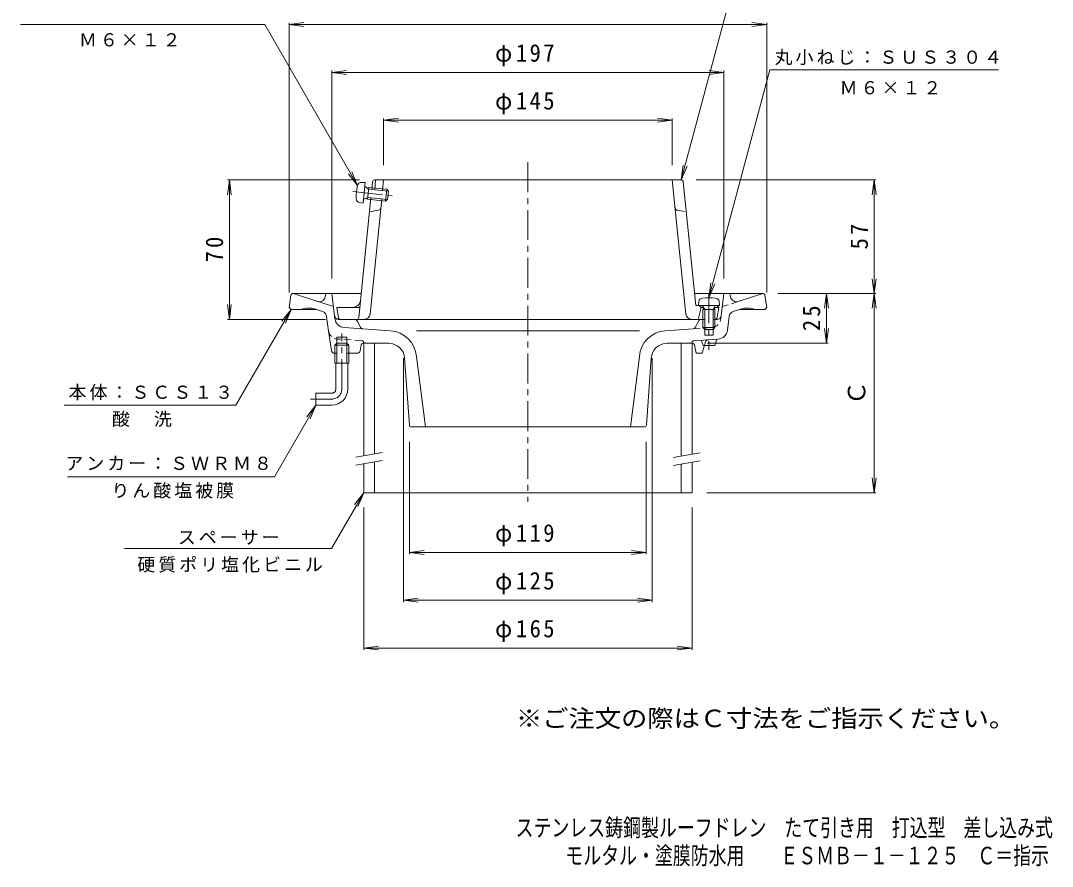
# Model space of a CAD drawing. Units: millimetres, scale not verified, with parts at other scales. Extents: x -289 to 229, y -346 to 326.
# Drawn here: x -289 to 229, y -346 to 79 of the extents above; entities that cross this region are included whole.
import ezdxf
from ezdxf.enums import TextEntityAlignment as Align

# ---------------------------------------------------------------- set-up
doc = ezdxf.new("R2010")
doc.units = ezdxf.units.MM
doc.header["$LTSCALE"] = 3
for name, pattern in [('CHAIN1', [8, 5, -1, 1, -1]), ('DASHED1', [1.8, 1.2, -0.6]), ('DOUBLE_CHAIN2', [12.8, 9, -1, 0.6, -0.6, 0.6, -1])]:
    doc.linetypes.add(name, pattern=pattern)
for name, color, linetype, lineweight in [('0-0_通り芯', 3, 'Continuous', 9), ('0-2_仕上', 6, 'Continuous', 9), ('0-3_建具', 4, 'Continuous', 9), ('0-4_その他', 7, 'Continuous', 9), ('0-5_寸法', 7, 'Continuous', 9)]:
    doc.layers.add(name, color=color, linetype=linetype, lineweight=lineweight)
doc.layers.add('F-5_F-5ﾚｲﾔ', color=6, linetype='Continuous')
doc.styles.add('ＭＳ ゴシック', font='')
doc.styles.get('ＭＳ ゴシック').set_extended_font_data('MS Gothic')

msp = doc.modelspace()

# ---------------------------------------------------------------- linework, layer by layer
at = {"layer": '0-0_通り芯', "linetype": 'CHAIN1'}
for p, q in [((-34.5, 7.463), (-34.5, -163.032)), ((-128, -106.429), (-128, -78.565)), ((-143.724, -111.429), (-133, -111.429))]:
    msp.add_line(p, q, dxfattribs=at)
at = {"layer": '0-0_通り芯'}
for p, q in [((-152.617, -58.429), (-118.289, -58.429)), ((-152.5, -58.429), (-132.19, -65.028)), ((-136, -58.429), (-136.342, -60.153)), ((-131.441, -71.125), (-133, -58.429)), ((83.617, -58.429), (49.289, -58.429)), ((62.619, -69.673), (64, -58.429)), ((67, -58.429), (67.342, -60.153)), ((83.5, -58.429), (71.212, -62.422)), ((-153.5, -66.429), (-140.823, -66.429)), ((-137.667, -67.455), (-141.277, -66.282)), ((72.277, -66.282), (68.667, -67.455)), ((84.5, -66.429), (71.823, -66.429)), ((-134.715, -77.282), (-135.616, -69.942)), ((51.171, -72.482), (49.805, -75.096)), ((52.603, -71.429), (54.359, -71.429)), ((58.619, -71.429), (60.634, -71.429)), ((65.761, -76.908), (66.616, -69.942)), ((-134.715, -77.282), (-133.157, -87.106)), ((-126.827, -75.504), (-103.496, -77.135)), ((-90.508, -77.135), (21.508, -77.135)), ((34.496, -77.135), (48.479, -76.157)), ((-125.45, -80.429), (-130.55, -80.429)), ((-130.55, -93.429), (-130.55, -80.429)), ((-125.45, -80.429), (-125.45, -93.429)), ((48.93, -82.14), (61.147, -81.286)), ((54.702, -82.71), (53, -88.392)), ((60.5, -81.331), (59.5, -84.611)), ((-130.55, -83.429), (-131.45, -84.329)), ((-131.45, -84.329), (-124.55, -84.329)), ((-131.45, -93.429), (-131.45, -84.329)), ((-125.45, -83.429), (-130.55, -83.429)), ((-125.45, -83.429), (-124.55, -84.329)), ((-124.55, -84.329), (-124.55, -93.429)), ((-118.205, -84.25), (-118.748, -87.24)), ((-117.221, -83.429), (-104.449, -83.429)), ((48.181, -83.429), (35.449, -83.429)), ((48, -83.138), (48, -83.429)), ((49.162, -84.232), (50, -88.392)), ((53.5, -84.611), (59.5, -84.611)), ((-130.55, -88.429), (-131.667, -88.429)), ((-120.215, -88.429), (-125.45, -88.429)), ((-94.066, -124.5), (-96.469, -90.859)), ((-90.508, -90.104), (-86, -125.429)), ((21.508, -90.104), (17, -125.429)), ((25.066, -124.5), (27.469, -90.859)), ((53, -88.392), (50, -88.392)), ((-131.45, -93.429), (-124.55, -93.429)), ((-131, -106.429), (-131, -93.429)), ((-125, -106.429), (-125, -93.429)), ((-133, -108.429), (-141, -108.429)), ((24.069, -125.429), (-93.069, -125.429))]:
    msp.add_line(p, q, dxfattribs=at)
at = {"layer": '0-0_通り芯', "linetype": 'DASHED1'}
for p, q in [((71.212, -62.422), (63.19, -65.029)), ((62.441, -71.125), (62.619, -69.673)), ((48.478, -76.145), (57.826, -75.492)), ((-117.93, -82.14), (-130.147, -81.286)), ((53.5, -84.611), (52.5, -81.891)), ((-117, -83.138), (-117, -83.429))]:
    msp.add_line(p, q, dxfattribs=at)
at = {"layer": '0-0_通り芯', "linetype": 'DOUBLE_CHAIN2'}
for p, q in [((-121.603, -71.429), (-129.634, -71.429)), ((-120.171, -72.482), (-118.668, -75.412))]:
    msp.add_line(p, q, dxfattribs=at)
at = {"layer": '0-0_通り芯'}
for points in [[(-153.61, -59.305), (-154.5, -65.429), (-153.5, -66.429)], [(84.61, -59.305), (85.5, -65.429), (84.5, -66.429)], [(-133, -114.429), (-141, -114.429), (-141, -108.429)]]:
    msp.add_lwpolyline(points, dxfattribs=at)
for centre, radius, start, end in [((-152.617, -59.429), 1, 90, 172.8746), ((-139.285, -59.569), 3, 251.99994, 348.7693), ((70.285, -59.569), 3, 191.2307, 288.00006), ((83.617, -59.429), 1, 7.1254, 90), ((-144.676, -76.743), 11, 72.00029, 110.34183), ((75.676, -76.743), 11, 69.65817, 107.99971), ((-138.594, -70.308), 3, 7.00043, 72.00015), ((-126.478, -70.516), 5, 186.99902, 266.00024), ((52.603, -72.929), 1.5, 90, 162.6731), ((60.634, -69.429), 2, 270, 353.00002), ((69.594, -70.308), 3, 107.99985, 172.99957), ((-104.472, -91.101), 14, 4.08563, 85.99994), ((35.472, -91.101), 14, 94.00006, 175.91437), ((48.373, -74.649), 1.5, 274.00117, 342.67337), ((60.798, -76.298), 5, 273.99976, 352.99933), ((49, -83.138), 1, 93.99933, 180), ((56.139, -83.14), 1.5, 94, 163.32381), ((-131.667, -86.929), 1.5, 186.76208, 270), ((-120.215, -86.929), 1.5, 270, 348.02353), ((-117.221, -84.429), 1, 90, 169.70268), ((-104.449, -91.429), 8, 4.0858, 90), ((35.449, -91.429), 8, 90, 175.9142), ((48.181, -84.429), 1, 11.39172, 90), ((-133, -106.429), 2, 270, 0), ((-133, -106.429), 8, 270, 0), ((-93.069, -124.429), 1, 184.08376, 270), ((24.069, -124.429), 1, 270, 355.91624)]:
    msp.add_arc(centre, radius, start, end, dxfattribs=at)
at = {"layer": '0-0_通り芯', "linetype": 'DOUBLE_CHAIN2'}
for centre, radius, start, end in [((-129.634, -69.429), 2, 186.99998, 270), ((-121.603, -72.929), 1.5, 17.3269, 90), ((-117.373, -74.648), 1.5, 210.53842, 265.99883)]:
    msp.add_arc(centre, radius, start, end, dxfattribs=at)
at = {"layer": '0-0_通り芯', "linetype": 'DASHED1'}
for centre, radius, start, end in [((57.478, -70.516), 5, 273.99976, 353.00098), ((-129.798, -76.298), 5, 187.00067, 266.00024), ((-118, -83.138), 1, 0, 85.99966)]:
    msp.add_arc(centre, radius, start, end, dxfattribs=at)
at = {"layer": '0-0_通り芯', "linetype": 'CHAIN1'}
for radius in [2, 5]:
    msp.add_arc((-133, -106.429), radius, 270, 0, dxfattribs=at)
at = {"layer": '0-2_仕上', "color": 4}
for p, q in [((-116.21, -2.679), (-118.12, -2.646)), ((-117.303, -13.122), (-116.21, -2.679)), ((-114.546, -5.99), (-116.299, -4.749)), ((-114.455, -5.125), (-115.261, -5.484)), ((-114.455, -5.125), (-115.08, -11.092)), ((-114.455, -5.125), (-105.375, -6.075)), ((-114.989, -10.227), (-116.961, -11.078)), ((-114.989, -10.227), (-105.044, -11.268)), ((-114.546, -5.99), (-104.6, -7.031)), ((-105.375, -6.075), (-105.999, -12.043)), ((-104.6, -7.031), (-105.375, -6.075)), ((-104.6, -7.031), (-105.044, -11.268)), ((-117.303, -13.122), (-119.179, -12.758)), ((-115.08, -11.092), (-115.794, -10.574)), ((-115.08, -11.092), (-105.999, -12.043)), ((-105.044, -11.268), (-105.999, -12.043)), ((51.238, -64.429), (51.405, -62.526)), ((61.739, -64.429), (51.238, -64.429)), ((54.359, -66.429), (53.307, -64.557)), ((53.489, -66.429), (53.93, -65.666)), ((53.489, -66.429), (59.489, -66.429)), ((53.489, -66.429), (53.489, -75.559)), ((54.359, -66.429), (54.359, -79.429)), ((58.619, -66.429), (59.671, -64.557)), ((58.619, -66.429), (58.619, -79.429)), ((59.489, -66.429), (59.048, -65.666)), ((59.489, -66.429), (59.489, -75.559)), ((61.739, -64.429), (61.572, -62.526)), ((54.359, -76.429), (53.489, -75.559)), ((53.489, -75.559), (59.489, -75.559)), ((54.359, -76.429), (58.619, -76.429)), ((58.619, -76.429), (59.489, -75.559)), ((58.619, -79.429), (54.359, -79.429))]:
    msp.add_line(p, q, dxfattribs=at)
at = {"layer": '0-2_仕上'}
for p, q in [((-112.591, -2.328), (-112.98, -6.154)), ((-111.596, -1.429), (42.597, -1.429)), ((-110.992, -1.429), (-111.488, -6.31)), ((-107.538, -6.724), (-107, -1.429)), ((44.836, -68.732), (38, -1.429)), ((43.591, -2.328), (49.898, -64.429)), ((-113.41, -10.392), (-119.518, -70.53)), ((-113.835, -68.732), (-107.968, -10.962)), ((-109.638, -16.628), (-114.125, -17.429)), ((-129.649, -70.608), (-130.5, -65.429)), ((-119, -65.429), (-130.5, -65.429)), ((60.5, -64.429), (49.898, -64.429)), ((51, -71.429), (52.523, -65.429)), ((51.541, -64.454), (52.523, -65.429)), ((53.797, -65.429), (52.523, -65.429)), ((61.5, -65.429), (59.18, -65.429)), ((61.5, -65.429), (60.5, -64.429)), ((61.5, -65.429), (60.676, -70.445)), ((53.489, -71.429), (-128.665, -71.429)), ((59.666, -71.429), (59.489, -71.429))]:
    msp.add_line(p, q, dxfattribs=at)
at = {"layer": '0-2_仕上', "color": 4, "linetype": 'CHAIN1'}
for p, q in [((-122.51, -7.298), (-102.77, -9.364)), ((56.488, -58.384), (56.488, -86.703))]:
    msp.add_line(p, q, dxfattribs=at)
at = {"layer": '0-2_仕上', "linetype": 'DASHED1'}
msp.add_line((40.638, -16.628), (45.125, -17.429), dxfattribs=at)
at = {"layer": '0-2_仕上', "color": 4}
for centre, radius, start, end in [((-90.799, -10.617), 30, 167.68619, 180.36258), ((-118.154, -4.646), 2, 89.02425, 167.6861), ((-116.154, -4.545), 0.25, 174.02637, 234.69719), ((-118.798, -10.795), 2, 180.36243, 259.02428), ((-116.862, -11.308), 0.25, 113.35555, 174.02637), ((53.397, -62.7), 2, 96.33817, 175.00002), ((56.488, -90.529), 30, 83.6618, 96.3382), ((59.58, -62.7), 2, 4.99998, 83.66183), ((53.088, -64.679), 0.25, 29.32918, 90), ((59.889, -64.679), 0.25, 90, 150.67082)]:
    msp.add_arc(centre, radius, start, end, dxfattribs=at)
at = {"layer": '0-2_仕上'}
for centre, radius, start, end in [((-111.596, -2.429), 1, 90, 174.20152), ((42.597, -2.429), 1, 5.79858, 90), ((-109.901, -15.152), 1.5, 280.12204, 354.20215), ((-122.614, -61.429), 4, 270, 354.20097), ((-128.665, -70.429), 1, 190.30489, 270), ((-120.513, -70.429), 1, 270, 354.20152), ((-116.82, -68.429), 3, 270, 354.20076), ((47.82, -68.429), 3, 185.79924, 270), ((59.666, -70.429), 1, 270, 349.69627)]:
    msp.add_arc(centre, radius, start, end, dxfattribs=at)
at = {"layer": '0-2_仕上', "linetype": 'DASHED1'}
msp.add_arc((40.902, -15.152), 1.5, 185.79785, 259.87796, dxfattribs=at)
at = {"layer": '0-3_建具'}
for p, q in [((-111.5, -83.429), (-117, -83.429)), ((-117, -83.429), (-117, -139.858)), ((-111.5, -83.429), (-111.5, -138.888)), ((48, -83.429), (42.5, -83.429)), ((42.5, -83.429), (42.5, -140.034)), ((48, -83.429), (48, -139.064)), ((-117, -143.919), (-117, -158.429)), ((-111.5, -142.95), (-111.5, -158.429)), ((42.5, -144.096), (42.5, -158.429)), ((48, -143.126), (48, -158.429)), ((48, -158.429), (-117, -158.429))]:
    msp.add_line(p, q, dxfattribs=at)
at = {"layer": '0-3_建具', "color": 7}
for p, q in [((-121, -140.563), (-107.5, -138.183)), ((38.5, -140.739), (52, -138.359)), ((-121, -144.625), (-107.5, -142.244)), ((38.5, -144.801), (52, -142.421))]:
    msp.add_line(p, q, dxfattribs=at)
at = {"layer": '0-4_その他'}
for p, q in [((-154.5, 76.571), (-147.064, 77.55)), ((-154.5, -57.929), (-154.5, 77.471)), ((-154.5, 76.571), (85.5, 76.571)), ((-154.5, 76.571), (-147.064, 75.592)), ((85.5, 76.571), (78.064, 77.55)), ((85.5, 76.571), (78.064, 75.592)), ((85.5, -57.929), (85.5, 77.471)), ((-133, 52.571), (-125.564, 53.55)), ((-133, -50.929), (-133, 53.471)), ((-133, 52.571), (64, 52.571)), ((-133, 52.571), (-125.564, 51.592)), ((64, 52.571), (56.564, 53.55)), ((64, 52.571), (56.564, 51.592)), ((64, -50.929), (64, 53.471)), ((-107, 28.571), (-99.564, 29.55)), ((-107, 6.071), (-107, 29.471)), ((-107, 28.571), (38, 28.571)), ((-107, 28.571), (-99.564, 27.592)), ((38, 28.571), (30.564, 29.55)), ((38, 28.571), (30.564, 27.592)), ((38, 6.071), (38, 29.471)), ((-184.5, -1.429), (-185.479, -8.865)), ((-119.096, -1.429), (-185.4, -1.429)), ((-184.5, -71.429), (-184.5, -1.429)), ((-184.5, -1.429), (-183.521, -8.865)), ((50.097, -1.429), (140.4, -1.429)), ((139.5, -1.429), (138.521, -8.865)), ((139.5, -58.429), (139.5, -1.429)), ((139.5, -1.429), (140.479, -8.865)), ((139.5, -58.429), (138.521, -50.993)), ((139.5, -58.429), (140.479, -50.993)), ((91.117, -58.429), (140.4, -58.429)), ((115.5, -58.429), (114.521, -65.865)), ((115.5, -83.429), (115.5, -58.429)), ((115.5, -58.429), (116.479, -65.865)), ((139.5, -58.429), (138.521, -65.865)), ((139.5, -158.429), (139.5, -58.429)), ((139.5, -58.429), (140.479, -65.865)), ((-184.5, -71.429), (-185.479, -63.993)), ((-184.5, -71.429), (-183.521, -63.993)), ((-136.165, -71.429), (-185.4, -71.429)), ((115.5, -83.429), (114.521, -75.993)), ((115.5, -83.429), (116.479, -75.993)), ((55.681, -83.429), (116.4, -83.429)), ((-97, -90.929), (-97, -213.329)), ((28, -90.929), (28, -213.329)), ((-94, -132.929), (-94, -189.329)), ((25, -132.929), (25, -189.329)), ((139.5, -158.429), (138.521, -150.993)), ((139.5, -158.429), (140.479, -150.993)), ((55.5, -158.429), (140.4, -158.429)), ((-117, -165.929), (-117, -237.329)), ((48, -165.929), (48, -237.329)), ((-94, -188.429), (-86.564, -187.45)), ((-94, -188.429), (25, -188.429)), ((-94, -188.429), (-86.564, -189.408)), ((25, -188.429), (17.564, -187.45)), ((25, -188.429), (17.564, -189.408)), ((-97, -212.429), (-89.564, -211.45)), ((-97, -212.429), (28, -212.429)), ((-97, -212.429), (-89.564, -213.408)), ((28, -212.429), (20.564, -211.45)), ((28, -212.429), (20.564, -213.408)), ((-117, -236.429), (-109.564, -235.45)), ((-117, -236.429), (48, -236.429)), ((-117, -236.429), (-109.564, -237.408)), ((48, -236.429), (40.564, -235.45)), ((48, -236.429), (40.564, -237.408))]:
    msp.add_line(p, q, dxfattribs=at)
at = {"layer": '0-5_寸法'}
for p, q in [((-166.753, 76.571), (-289.391, 76.571)), ((-120.108, -4.219), (-166.753, 76.571)), ((56.488, -60.529), (87.147, 53.891)), ((87.147, 53.891), (202.015, 53.891)), ((42.597, -1.429), (43.575, 6.007)), ((42.597, -1.429), (45.467, 5.5)), ((-120.108, -4.219), (-124.674, 1.731)), ((-120.108, -4.219), (-122.979, 2.71)), ((56.488, -60.529), (57.467, -53.093)), ((56.488, -60.529), (59.359, -53.6)), ((-153.5, -66.429), (-181.213, -114.429)), ((-153.5, -66.429), (-158.066, -72.379)), ((-153.5, -66.429), (-156.37, -73.358)), ((-181.213, -114.429), (-267.542, -114.429)), ((-141, -114.429), (-161.785, -150.429)), ((-141, -114.429), (-145.566, -120.379)), ((-141, -114.429), (-143.87, -121.358)), ((-161.785, -150.429), (-265.831, -150.429)), ((-117, -158.429), (-133.166, -186.429)), ((-117, -158.429), (-121.566, -164.379)), ((-117, -158.429), (-119.87, -165.358)), ((-133.166, -186.429), (-237.267, -186.429))]:
    msp.add_line(p, q, dxfattribs=at)
msp.add_lwpolyline([(42.597, -1.429), (71.535, 106.571), (200.528, 106.571)], dxfattribs=at)

# ---------------------------------------------------------------- texts
at = {"layer": '0-4_その他', "color": 2, "style": 'ＭＳ ゴシック'}
msp.add_text('Ｃ', height=8.798, rotation=90, dxfattribs=at).set_placement((137.7, -114.429), align=Align.BOTTOM_LEFT)
at = {"layer": '0-4_その他', "color": 2, "char_height": 8.798, "attachment_point": 7, "style": 'ＭＳ ゴシック'}
for s, insert in [('\\T1.21;\\W0.95;φ197', (-51, 55.571)), ('\\T1.21;\\W0.95;φ145', (-51, 31.571)), ('\\T1.21;\\W0.95;φ119', (-51, -185.429)), ('\\T1.21;\\W0.95;φ125', (-51, -209.429)), ('\\T1.21;\\W0.95;φ165', (-51, -233.429))]:
    msp.add_mtext(s, dxfattribs=dict(at, insert=insert))
at = {"layer": '0-4_その他', "color": 2, "char_height": 8.798, "attachment_point": 7, "rotation": 90, "style": 'ＭＳ ゴシック'}
for s, insert in [('\\T1.27;\\W0.95;57', (136.5, -36.304)), ('\\T1.27;\\W0.95;70', (-187.5, -42.804)), ('\\T1.27;\\W0.95;25', (112.5, -77.304))]:
    msp.add_mtext(s, dxfattribs=dict(at, insert=insert))
at = {"layer": '0-5_寸法', "char_height": 6.598, "attachment_point": 7, "style": 'ＭＳ ゴシック'}
for s, insert in [('\\T1.17;Ｍ６×１２', (-260.089, 65.528)), ('\\T1.17;丸小ねじ：ＳＵＳ３０４', (89.473, 56.209)), ('\\T1.17;Ｍ６×１２', (122.154, 41.473)), ('\\T1.17;本体：ＳＣＳ１３', (-265.321, -112.014)), ('\\T1.17;酸\u3000洗', (-243.486, -125.47)), ('\\T1.17;アンカー：ＳＷＲＭ８', (-266.907, -147.307)), ('\\T1.17;りん酸塩被膜', (-243.774, -161.379)), ('\\T1.17;スペーサー', (-210.408, -184.564)), ('\\T1.17;硬質ポリ塩化ビニル', (-230.75, -198.555))]:
    msp.add_mtext(s, dxfattribs=dict(at, insert=insert))
at = {"layer": 'F-5_F-5ﾚｲﾔ', "color": 2, "style": 'ＭＳ ゴシック', "width": 1.1}
msp.add_text('※ご注文の際はＣ寸法をご指示ください。', height=8.798, dxfattribs=at).set_placement((-40.488, -278.777), align=Align.BOTTOM_LEFT)
at = {"layer": 'F-5_F-5ﾚｲﾔ', "style": 'ＭＳ ゴシック', "width": 0.75}
for s, p in [('ステンレス鋳鋼製ルーフドレン\u3000たて引き用\u3000打込型\u3000差し込み式', (-40.667, -333.632)), ('モルタル・塗膜防水用\u3000\u3000ＥＳＭＢ－１－１２５\u3000Ｃ＝指示', (-15.661, -347.656))]:
    msp.add_text(s, height=8.798, dxfattribs=at).set_placement(p, align=Align.BOTTOM_LEFT)

doc.saveas('drawing.dxf')
